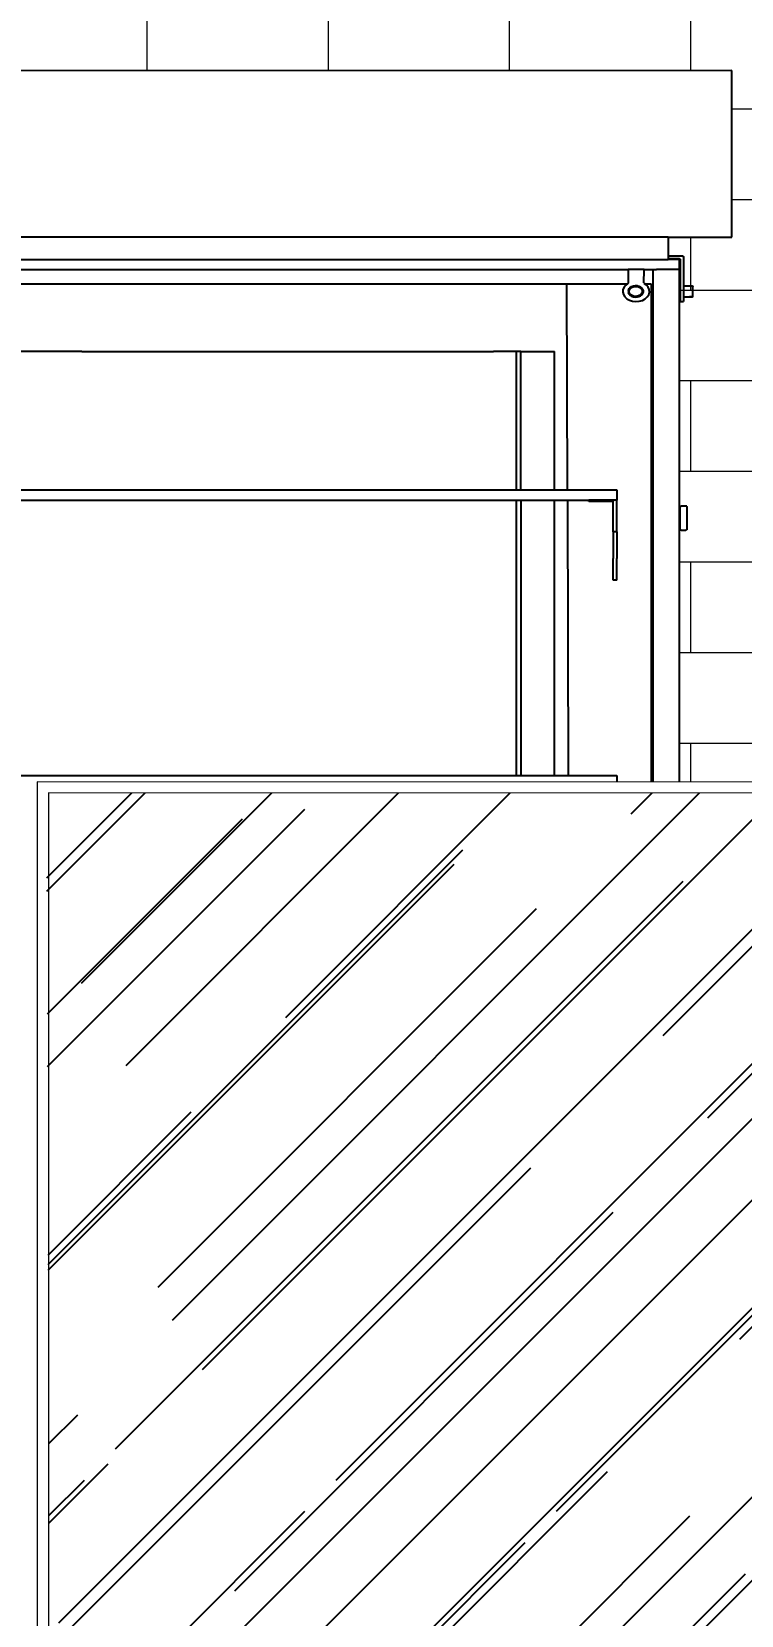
# Model space of a CAD drawing. Header units: millimetres. Extents: x 106699 to 122058, y 158555 to 162844.
# Drawn here: x 108315.5 to 108379.2, y 160267.6 to 160409.6 of the extents above; entities that cross this region are included whole.
import ezdxf

# ---------------------------------------------------------------- set-up
doc = ezdxf.new("R2010")
doc.units = ezdxf.units.MM
for name, color, linetype, lineweight in [('ahsap gorunus arka kalın', 43, 'Continuous', 9), ('cam gorunus on', 142, 'Continuous', 15), ('no3_yazı tefriş', 152, 'Continuous', 0)]:
    doc.layers.add(name, color=color, linetype=linetype, lineweight=lineweight)
doc.layers.add('S2000-002 Çizgi', color=7, linetype='Continuous')
doc.styles.get("Standard").update_dxf_attribs({"font": 'arial.ttf'})

# ---------------------------------------------------------------- blocks, each defined once
blk = doc.blocks.new('arka1')
at = {"layer": 'S2000-002 Çizgi', "color": 8, "true_color": 0x7a7a7a}
for p, q in [((117757.65, 157455.61), (117637.65, 157455.58)), ((117757.65, 157440.67), (117757.65, 157455.61)), ((117751.94, 157440.67), (117643.1, 157440.67)), ((117751.94, 157440.67), (117757.65, 157440.67)), ((117751.94, 157440.67), (117751.94, 157438.95)), ((117643.1, 157438.67), (117751.94, 157438.67)), ((117751.94, 157438.95), (117751.94, 157438.72)), ((117753.26, 157438.95), (117751.94, 157438.95)), ((117752.96, 157438.72), (117751.94, 157438.72)), ((117751.94, 157438.72), (117752.96, 157438.72)), ((117751.94, 157438.72), (117751.94, 157438.67)), ((117752.94, 157438.67), (117751.94, 157438.67)), ((117752.94, 157438.67), (117752.94, 157437.77)), ((117752.96, 157438.72), (117753.02, 157438.7)), ((117753.02, 157438.7), (117753.04, 157438.66)), ((117753.04, 157434.95), (117753.04, 157438.66)), ((117753.26, 157438.95), (117753.32, 157438.93)), ((117753.32, 157438.93), (117753.34, 157438.89)), ((117753.34, 157434.95), (117753.34, 157438.89)), ((117646.68, 157437.77), (117748.36, 157437.77)), ((117749.78, 157437.77), (117748.36, 157437.77)), ((117748.36, 157437.74), (117748.36, 157436.59)), ((117749.77, 157436.58), (117749.78, 157437.74)), ((117749.78, 157437.77), (117750.89, 157437.77)), ((117750.57, 157437.74), (117750.57, 157317.08)), ((117752.94, 157437.77), (117750.89, 157437.77)), ((117752.94, 157437.77), (117752.94, 157317.08)), ((117653.1, 157436.48), (117741.73, 157436.48)), ((117741.73, 157436.48), (117742.83, 157436.48)), ((117742.83, 157436.48), (117742.89, 157418)), ((117742.83, 157436.48), (117748.3, 157436.48)), ((117747.88, 157435.97), (117747.86, 157435.74)), ((117747.98, 157436.18), (117747.88, 157435.97)), ((117748.14, 157436.37), (117747.98, 157436.18)), ((117748.3, 157436.48), (117748.14, 157436.37)), ((117748.34, 157436.53), (117748.3, 157436.49)), ((117748.3, 157436.49), (117748.3, 157436.48)), ((117748.3, 157436.49), (117748.32, 157436.48)), ((117748.36, 157436.59), (117748.34, 157436.53)), ((117748.37, 157435.93), (117748.35, 157435.8)), ((117748.35, 157435.8), (117748.37, 157435.68)), ((117748.38, 157435.93), (117748.36, 157435.8)), ((117748.36, 157435.8), (117748.38, 157435.68)), ((117748.37, 157435.93), (117748.43, 157436.05)), ((117748.44, 157436.04), (117748.38, 157435.93)), ((117748.43, 157436.05), (117748.53, 157436.15)), ((117748.43, 157435.8), (117748.45, 157435.91)), ((117748.45, 157435.69), (117748.43, 157435.8)), ((117748.54, 157436.14), (117748.44, 157436.04)), ((117748.44, 157435.8), (117748.45, 157435.91)), ((117748.45, 157435.69), (117748.44, 157435.8)), ((117748.45, 157435.91), (117748.5, 157436.02)), ((117748.45, 157435.91), (117748.51, 157436.01)), ((117748.5, 157436.02), (117748.59, 157436.11)), ((117748.51, 157436.01), (117748.59, 157436.1)), ((117748.53, 157436.15), (117748.66, 157436.23)), ((117748.66, 157436.22), (117748.54, 157436.14)), ((117748.59, 157436.11), (117748.7, 157436.18)), ((117748.59, 157436.1), (117748.71, 157436.17)), ((117748.66, 157436.23), (117748.81, 157436.28)), ((117748.82, 157436.28), (117748.66, 157436.22)), ((117748.7, 157436.18), (117748.84, 157436.23)), ((117748.71, 157436.17), (117748.84, 157436.22)), ((117748.81, 157436.28), (117748.98, 157436.31)), ((117748.98, 157436.3), (117748.82, 157436.28)), ((117748.84, 157436.23), (117748.98, 157436.25)), ((117748.84, 157436.22), (117748.99, 157436.24)), ((117748.98, 157436.31), (117749.15, 157436.3)), ((117749.15, 157436.29), (117748.98, 157436.3)), ((117748.98, 157436.25), (117749.13, 157436.24)), ((117748.99, 157436.24), (117749.13, 157436.23)), ((117749.13, 157436.24), (117749.27, 157436.2)), ((117749.13, 157436.23), (117749.27, 157436.2)), ((117749.15, 157436.3), (117749.31, 157436.26)), ((117749.31, 157436.25), (117749.15, 157436.29)), ((117749.27, 157436.2), (117749.4, 157436.14)), ((117749.27, 157436.2), (117749.4, 157436.14)), ((117749.31, 157436.26), (117749.45, 157436.19)), ((117749.45, 157436.19), (117749.31, 157436.25)), ((117749.4, 157436.14), (117749.5, 157436.06)), ((117749.4, 157436.14), (117749.5, 157436.06)), ((117749.45, 157436.19), (117749.57, 157436.1)), ((117749.56, 157436.1), (117749.45, 157436.19)), ((117749.5, 157436.06), (117749.57, 157435.97)), ((117749.5, 157436.06), (117749.57, 157435.96)), ((117749.64, 157435.99), (117749.56, 157436.1)), ((117749.57, 157436.1), (117749.65, 157435.99)), ((117749.57, 157435.97), (117749.61, 157435.86)), ((117749.57, 157435.96), (117749.6, 157435.86)), ((117749.6, 157435.86), (117749.6, 157435.75)), ((117749.61, 157435.86), (117749.61, 157435.75)), ((117749.68, 157435.86), (117749.64, 157435.99)), ((117749.65, 157435.99), (117749.69, 157435.86)), ((117749.68, 157435.74), (117749.68, 157435.86)), ((117749.69, 157435.86), (117749.69, 157435.74)), ((117749.77, 157436.58), (117749.78, 157436.53)), ((117749.78, 157436.53), (117749.83, 157436.48)), ((117749.81, 157436.48), (117749.83, 157436.48)), ((117749.99, 157436.37), (117749.83, 157436.48)), ((117749.83, 157436.48), (117749.83, 157436.48)), ((117749.83, 157436.48), (117750.27, 157436.48)), ((117750.15, 157436.17), (117749.99, 157436.37)), ((117750.24, 157435.96), (117750.15, 157436.17)), ((117750.26, 157435.73), (117750.24, 157435.96)), ((117750.27, 157436.48), (117750.35, 157436.48)), ((117750.35, 157436.48), (117750.42, 157436.48)), ((117750.42, 157436.48), (117750.42, 157317.08)), ((117753.35, 157436.24), (117753.37, 157436.29)), ((117753.35, 157435.35), (117753.35, 157436.24)), ((117753.37, 157436.29), (117753.43, 157436.3)), ((117753.43, 157436.3), (117754.06, 157436.3)), ((117754.06, 157436.3), (117754.12, 157436.29)), ((117754.07, 157436.24), (117754.06, 157436.24)), ((117754.12, 157436.29), (117754.13, 157436.27)), ((117754.13, 157436.27), (117754.12, 157436.25)), ((117754.14, 157436.3), (117754.13, 157436.27)), ((117754.13, 157436.27), (117754.14, 157436.24)), ((117754.14, 157436.3), (117754.14, 157436.24)), ((117754.14, 157435.35), (117754.14, 157436.24)), ((117747.86, 157435.74), (117747.92, 157435.52)), ((117747.92, 157435.52), (117748.04, 157435.32)), ((117748.04, 157435.32), (117748.23, 157435.14)), ((117748.23, 157435.14), (117748.48, 157435.01)), ((117748.43, 157435.56), (117748.37, 157435.68)), ((117748.38, 157435.68), (117748.44, 157435.56)), ((117748.53, 157435.45), (117748.43, 157435.56)), ((117748.44, 157435.56), (117748.54, 157435.46)), ((117748.5, 157435.59), (117748.45, 157435.69)), ((117748.51, 157435.59), (117748.45, 157435.69)), ((117748.48, 157435.01), (117748.75, 157434.92)), ((117748.59, 157435.5), (117748.5, 157435.59)), ((117748.59, 157435.5), (117748.51, 157435.59)), ((117748.66, 157435.37), (117748.53, 157435.45)), ((117748.54, 157435.46), (117748.66, 157435.38)), ((117748.7, 157435.42), (117748.59, 157435.5)), ((117748.71, 157435.43), (117748.59, 157435.5)), ((117748.66, 157435.38), (117748.82, 157435.32)), ((117748.81, 157435.32), (117748.66, 157435.37)), ((117748.84, 157435.38), (117748.7, 157435.42)), ((117748.84, 157435.38), (117748.71, 157435.43)), ((117748.75, 157434.92), (117749.05, 157434.89)), ((117748.81, 157435.32), (117748.98, 157435.3)), ((117748.82, 157435.32), (117748.98, 157435.3)), ((117748.98, 157435.36), (117748.84, 157435.38)), ((117748.99, 157435.36), (117748.84, 157435.38)), ((117749.13, 157435.36), (117748.98, 157435.36)), ((117748.98, 157435.3), (117749.15, 157435.31)), ((117749.15, 157435.3), (117748.98, 157435.3)), ((117749.13, 157435.37), (117748.99, 157435.36)), ((117749.05, 157434.89), (117749.35, 157434.92)), ((117749.27, 157435.4), (117749.13, 157435.36)), ((117749.27, 157435.4), (117749.13, 157435.37)), ((117749.15, 157435.31), (117749.31, 157435.35)), ((117749.31, 157435.34), (117749.15, 157435.3)), ((117749.4, 157435.46), (117749.27, 157435.4)), ((117749.4, 157435.46), (117749.27, 157435.4)), ((117749.45, 157435.41), (117749.31, 157435.34)), ((117749.31, 157435.35), (117749.45, 157435.41)), ((117749.35, 157434.92), (117749.63, 157435)), ((117749.5, 157435.54), (117749.4, 157435.46)), ((117749.5, 157435.54), (117749.4, 157435.46)), ((117749.45, 157435.41), (117749.56, 157435.51)), ((117749.45, 157435.41), (117749.57, 157435.5)), ((117749.57, 157435.64), (117749.5, 157435.54)), ((117749.57, 157435.64), (117749.5, 157435.54)), ((117749.56, 157435.51), (117749.64, 157435.62)), ((117749.61, 157435.75), (117749.57, 157435.64)), ((117749.6, 157435.75), (117749.57, 157435.64)), ((117749.65, 157435.61), (117749.57, 157435.5)), ((117749.63, 157435), (117749.88, 157435.13)), ((117749.64, 157435.62), (117749.68, 157435.74)), ((117749.69, 157435.74), (117749.65, 157435.61)), ((117749.88, 157435.13), (117750.07, 157435.31)), ((117750.07, 157435.31), (117750.2, 157435.51)), ((117750.2, 157435.51), (117750.26, 157435.73)), ((117753.06, 157434.91), (117753.04, 157434.95)), ((117753.06, 157434.91), (117753.12, 157434.89)), ((117753.12, 157434.89), (117753.26, 157434.89)), ((117753.26, 157434.89), (117753.32, 157434.91)), ((117753.32, 157434.91), (117753.34, 157434.95)), ((117753.37, 157435.31), (117753.35, 157435.35)), ((117753.43, 157435.29), (117753.37, 157435.31)), ((117754.06, 157435.29), (117753.43, 157435.29)), ((117753.86, 157435.39), (117753.86, 157435.37)), ((117753.86, 157435.37), (117753.92, 157435.36)), ((117753.92, 157435.36), (117754.06, 157435.36)), ((117754.06, 157435.36), (117754.08, 157435.35)), ((117754.12, 157435.31), (117754.06, 157435.29)), ((117754.12, 157435.34), (117754.13, 157435.33)), ((117754.13, 157435.33), (117754.12, 157435.31)), ((117754.14, 157435.35), (117754.13, 157435.33)), ((117754.13, 157435.33), (117754.14, 157435.3)), ((117754.14, 157435.3), (117754.14, 157435.35)), ((117699.34, 157430.42), (117690.45, 157430.42)), ((117699.34, 157430.42), (117699.35, 157430.42)), ((117699.35, 157430.42), (117721.94, 157430.42)), ((117721.94, 157430.42), (117721.94, 157430.42)), ((117721.94, 157430.42), (117722.15, 157430.42)), ((117722.15, 157430.42), (117722.16, 157430.42)), ((117722.16, 157430.42), (117736.26, 157430.42)), ((117736.26, 157430.42), (117736.26, 157430.42)), ((117738.32, 157430.42), (117736.26, 157430.42)), ((117738.73, 157430.42), (117738.32, 157430.42)), ((117738.32, 157418), (117738.32, 157430.42)), ((117738.73, 157430.42), (117741.73, 157430.42)), ((117738.73, 157418), (117738.73, 157430.42)), ((117741.73, 157418), (117741.73, 157430.42)), ((117656.1, 157418), (117738.32, 157418)), ((117738.32, 157418), (117738.73, 157418)), ((117738.73, 157418), (117741.73, 157418)), ((117741.73, 157418), (117742.89, 157418)), ((117742.89, 157418), (117744.11, 157418)), ((117744.11, 157418), (117744.16, 157418)), ((117744.16, 157418), (117744.17, 157418)), ((117744.17, 157418), (117744.64, 157418)), ((117744.64, 157418), (117747.32, 157418)), ((117747.32, 157418), (117747.32, 157417.09)), ((117656.1, 157417.09), (117738.32, 157417.09)), ((117738.32, 157392.4), (117738.32, 157417.09)), ((117738.32, 157417.09), (117738.73, 157417.09)), ((117738.73, 157417.09), (117741.73, 157417.09)), ((117738.73, 157417.09), (117738.73, 157392.4)), ((117741.73, 157417.09), (117742.9, 157417.09)), ((117741.73, 157392.4), (117741.73, 157417.09)), ((117742.9, 157417.09), (117742.98, 157392.4)), ((117742.9, 157417.09), (117744.11, 157417.09)), ((117744.11, 157417.09), (117744.15, 157417.09)), ((117744.15, 157417.09), (117744.17, 157417.09)), ((117744.17, 157417.09), (117744.64, 157417.09)), ((117744.64, 157417.09), (117744.81, 157417.09)), ((117744.81, 157417.09), (117744.81, 157416.99)), ((117747.03, 157417.09), (117744.81, 157417.09)), ((117744.81, 157416.97), (117744.81, 157416.99)), ((117747.02, 157416.99), (117744.81, 157416.99)), ((117747.02, 157416.97), (117744.81, 157416.97)), ((117747.02, 157417.03), (117747.02, 157416.99)), ((117747.02, 157416.97), (117747.02, 157416.99)), ((117747.02, 157416.01), (117747.02, 157416.97)), ((117747.02, 157416.01), (117747.03, 157416.01)), ((117747.02, 157414.25), (117747.02, 157416.01)), ((117747.03, 157417.09), (117747.04, 157417.09)), ((117747.32, 157417.09), (117747.04, 157417.09)), ((117747.32, 157416.01), (117747.32, 157417.09)), ((117747.32, 157416.01), (117747.32, 157416.01)), ((117747.32, 157414.25), (117747.32, 157416.01)), ((117753.01, 157416.47), (117753.02, 157416.49)), ((117753.01, 157414.47), (117753.01, 157416.47)), ((117753.03, 157416.52), (117753.02, 157416.51)), ((117753.02, 157416.51), (117753.02, 157416.51)), ((117753.02, 157416.51), (117753.02, 157416.5)), ((117753.02, 157416.5), (117753.02, 157416.5)), ((117753.02, 157416.5), (117753.02, 157416.49)), ((117753.02, 157416.49), (117753.02, 157416.49)), ((117753.03, 157416.52), (117753.04, 157416.53)), ((117753.04, 157416.53), (117753.06, 157416.54)), ((117753.06, 157416.54), (117753.08, 157416.54)), ((117753.08, 157416.54), (117753.11, 157416.55)), ((117753.53, 157416.55), (117753.11, 157416.55)), ((117753.56, 157416.54), (117753.53, 157416.55)), ((117753.58, 157416.54), (117753.56, 157416.54)), ((117753.6, 157416.53), (117753.58, 157416.54)), ((117753.62, 157416.52), (117753.6, 157416.53)), ((117753.62, 157416.52), (117753.62, 157416.51)), ((117753.62, 157416.51), (117753.62, 157416.51)), ((117753.62, 157416.51), (117753.62, 157416.5)), ((117753.62, 157416.5), (117753.63, 157416.49)), ((117753.62, 157416.5), (117753.62, 157416.5)), ((117753.63, 157416.47), (117753.63, 157416.49)), ((117753.63, 157416.49), (117753.63, 157416.49)), ((117753.63, 157414.47), (117753.63, 157416.47)), ((117753.01, 157414.47), (117753.02, 157414.46)), ((117753.63, 157414.46), (117753.63, 157414.47)), ((117747.32, 157414.25), (117747.02, 157414.25)), ((117747.02, 157414.25), (117747.02, 157411.85)), ((117747.32, 157414.25), (117747.32, 157411.85)), ((117753.02, 157414.45), (117753.02, 157414.46)), ((117753.02, 157414.44), (117753.02, 157414.45)), ((117753.02, 157414.44), (117753.02, 157414.44)), ((117753.02, 157414.43), (117753.02, 157414.44)), ((117753.03, 157414.43), (117753.02, 157414.43)), ((117753.02, 157414.43), (117753.02, 157414.43)), ((117753.03, 157414.43), (117753.04, 157414.42)), ((117753.04, 157414.42), (117753.06, 157414.41)), ((117753.08, 157414.4), (117753.06, 157414.41)), ((117753.11, 157414.4), (117753.08, 157414.4)), ((117753.11, 157414.4), (117753.53, 157414.4)), ((117753.56, 157414.4), (117753.53, 157414.4)), ((117753.58, 157414.41), (117753.56, 157414.4)), ((117753.6, 157414.42), (117753.58, 157414.41)), ((117753.6, 157414.42), (117753.62, 157414.43)), ((117753.63, 157414.45), (117753.62, 157414.44)), ((117753.62, 157414.44), (117753.62, 157414.44)), ((117753.62, 157414.44), (117753.62, 157414.43)), ((117753.63, 157414.46), (117753.63, 157414.45)), ((117747.02, 157411.01), (117747.02, 157411.85)), ((117747.02, 157411.85), (117747.03, 157411.85)), ((117747.32, 157411.85), (117747.32, 157411.85)), ((117747.32, 157411.01), (117747.32, 157411.85)), ((117747.02, 157411.01), (117747.03, 157411.01)), ((117747.02, 157409.92), (117747.02, 157411.01)), ((117747.32, 157411.01), (117747.32, 157411.01)), ((117747.32, 157409.92), (117747.32, 157411.01)), ((117747.32, 157409.92), (117747.02, 157409.92)), ((117656.1, 157392.4), (117738.32, 157392.4)), ((117738.32, 157392.4), (117738.73, 157392.4)), ((117738.73, 157392.4), (117741.73, 157392.4)), ((117741.73, 157392.4), (117742.98, 157392.4)), ((117742.98, 157392.4), (117743.89, 157392.4)), ((117743.89, 157392.4), (117743.92, 157392.4)), ((117743.92, 157392.4), (117744.03, 157392.4)), ((117744.03, 157392.4), (117744.08, 157392.4)), ((117744.08, 157392.4), (117744.17, 157392.4)), ((117744.17, 157392.4), (117744.64, 157392.4)), ((117744.64, 157392.4), (117747.32, 157392.4)), ((117747.32, 157392.4), (117747.32, 157391.68)), ((117656.1, 157391.5), (117738.32, 157391.5)), ((117738.32, 157366.8), (117738.32, 157391.5)), ((117738.32, 157391.5), (117738.73, 157391.5)), ((117738.73, 157391.5), (117741.73, 157391.5)), ((117738.73, 157391.5), (117738.73, 157366.8)), ((117741.73, 157391.5), (117742.98, 157391.5)), ((117741.73, 157391.5), (117741.73, 157366.88)), ((117742.98, 157391.5), (117743.06, 157366.8)), ((117742.98, 157391.5), (117743.88, 157391.5)), ((117743.88, 157391.5), (117743.91, 157391.5)), ((117743.91, 157391.5), (117744.02, 157391.5)), ((117744.02, 157391.5), (117744.07, 157391.5)), ((117744.07, 157391.5), (117744.17, 157391.5)), ((117744.17, 157391.5), (117744.64, 157391.5)), ((117744.64, 157391.5), (117747.02, 157391.5)), ((117744.81, 157391.68), (117744.81, 157391.57)), ((117744.81, 157391.68), (117747.32, 157391.68)), ((117744.81, 157391.57), (117744.81, 157391.56)), ((117747.02, 157391.57), (117744.81, 157391.57)), ((117747.02, 157391.57), (117747.02, 157391.5)), ((117747.02, 157391.5), (117747.03, 157391.5)), ((117747.02, 157390.59), (117747.02, 157391.5)), ((117747.02, 157390.59), (117747.03, 157390.59)), ((117747.02, 157388.84), (117747.02, 157390.59)), ((117747.32, 157391.68), (117747.32, 157391.5)), ((117747.32, 157391.5), (117747.32, 157391.5)), ((117747.32, 157390.59), (117747.32, 157391.5)), ((117747.32, 157390.59), (117747.32, 157390.59)), ((117747.32, 157388.84), (117747.32, 157390.59)), ((117747.32, 157388.84), (117747.02, 157388.84)), ((117747.02, 157388.84), (117747.02, 157386.44)), ((117747.32, 157388.84), (117747.32, 157386.44)), ((117747.02, 157385.6), (117747.02, 157386.44)), ((117747.02, 157386.44), (117747.03, 157386.44)), ((117747.32, 157386.44), (117747.32, 157386.44)), ((117747.32, 157385.6), (117747.32, 157386.44)), ((117747.02, 157385.6), (117747.03, 157385.6)), ((117747.02, 157384.5), (117747.02, 157385.6)), ((117747.32, 157385.6), (117747.32, 157385.6)), ((117747.32, 157384.5), (117747.32, 157385.6)), ((117747.32, 157384.5), (117747.02, 157384.5)), ((117656.1, 157366.8), (117738.32, 157366.8)), ((117738.32, 157366.8), (117738.73, 157366.8)), ((117738.73, 157366.8), (117741.73, 157366.8)), ((117741.73, 157366.88), (117741.73, 157366.8)), ((117741.73, 157366.8), (117741.73, 157366.88)), ((117741.73, 157366.8), (117741.73, 157366.8)), ((117741.73, 157366.8), (117743.06, 157366.8)), ((117743.06, 157366.8), (117743.66, 157366.8)), ((117743.66, 157366.8), (117743.68, 157366.8)), ((117743.68, 157366.8), (117743.76, 157366.8)), ((117743.76, 157366.8), (117743.79, 157366.8)), ((117743.79, 157366.8), (117743.96, 157366.8)), ((117743.96, 157366.8), (117744.09, 157366.8)), ((117744.09, 157366.8), (117747.32, 157366.8)), ((117747.32, 157366.8), (117747.32, 157365.98)), ((117656.1, 157365.9), (117738.32, 157365.9)), ((117738.32, 157341.2), (117738.32, 157365.9)), ((117738.32, 157365.9), (117738.73, 157365.9)), ((117738.73, 157365.9), (117741.73, 157365.9)), ((117738.73, 157365.9), (117738.73, 157341.2)), ((117741.73, 157365.9), (117741.73, 157364.61)), ((117741.73, 157365.9), (117741.73, 157365.9)), ((117741.73, 157365.9), (117743.06, 157365.9)), ((117741.73, 157364.61), (117741.73, 157365.9)), ((117743.06, 157365.9), (117743.15, 157341.2)), ((117743.06, 157365.9), (117743.66, 157365.9)), ((117743.66, 157365.9), (117743.68, 157365.9)), ((117743.68, 157365.9), (117743.75, 157365.9)), ((117743.75, 157365.9), (117743.78, 157365.9)), ((117743.78, 157365.9), (117743.95, 157365.9)), ((117743.95, 157365.9), (117744.07, 157365.9)), ((117744.07, 157365.9), (117744.81, 157365.9)), ((117744.81, 157365.98), (117744.81, 157365.9)), ((117744.81, 157365.98), (117747.32, 157365.98)), ((117744.81, 157365.9), (117744.81, 157365.87)), ((117744.81, 157365.85), (117744.81, 157365.87)), ((117747.02, 157365.85), (117744.81, 157365.85)), ((117747.02, 157364.89), (117747.02, 157365.85)), ((117747.02, 157364.89), (117747.03, 157364.89)), ((117747.02, 157363.14), (117747.02, 157364.89)), ((117747.32, 157365.98), (117747.32, 157365.9)), ((117747.32, 157364.89), (117747.32, 157365.9)), ((117747.32, 157364.89), (117747.32, 157364.89)), ((117747.32, 157363.14), (117747.32, 157364.89)), ((117741.73, 157364.61), (117741.73, 157342.76)), ((117747.32, 157363.14), (117747.02, 157363.14)), ((117747.02, 157363.14), (117747.02, 157360.73)), ((117747.32, 157363.14), (117747.32, 157360.73)), ((117747.02, 157359.9), (117747.02, 157360.73)), ((117747.02, 157360.73), (117747.03, 157360.73)), ((117747.32, 157360.73), (117747.32, 157360.73)), ((117747.32, 157359.89), (117747.32, 157360.73)), ((117747.02, 157359.9), (117747.03, 157359.89)), ((117747.02, 157358.8), (117747.02, 157359.9)), ((117747.32, 157359.89), (117747.32, 157359.89)), ((117747.32, 157358.8), (117747.32, 157359.89)), ((117747.32, 157358.8), (117747.02, 157358.8)), ((117741.73, 157341.2), (117741.73, 157342.76)), ((117741.74, 157341.2), (117741.73, 157342.76)), ((117656.1, 157341.2), (117738.32, 157341.2)), ((117738.32, 157341.2), (117738.73, 157341.2)), ((117738.73, 157341.2), (117741.73, 157341.2)), ((117741.73, 157341.2), (117741.74, 157341.2)), ((117741.74, 157341.2), (117743.15, 157341.2)), ((117743.15, 157341.2), (117743.44, 157341.2)), ((117743.44, 157341.2), (117743.45, 157341.2)), ((117743.45, 157341.2), (117743.49, 157341.2)), ((117743.49, 157341.2), (117743.5, 157341.2)), ((117743.5, 157341.2), (117743.58, 157341.2)), ((117743.58, 157341.2), (117743.65, 157341.2)), ((117743.65, 157341.2), (117747.32, 157341.2)), ((117747.32, 157341.2), (117747.32, 157340.3)), ((117656.1, 157340.3), (117738.32, 157340.3)), ((117738.32, 157318.41), (117738.32, 157340.3)), ((117738.32, 157340.3), (117738.73, 157340.3)), ((117738.73, 157340.3), (117741.73, 157340.3)), ((117738.73, 157318.41), (117738.73, 157340.3)), ((117741.73, 157340.3), (117741.74, 157340.3)), ((117741.73, 157338.79), (117741.73, 157340.3)), ((117741.73, 157338.79), (117741.74, 157340.3)), ((117741.74, 157340.3), (117743.15, 157340.3)), ((117743.15, 157340.3), (117743.22, 157317.08)), ((117743.15, 157340.3), (117743.43, 157340.3)), ((117743.43, 157340.3), (117743.44, 157340.3)), ((117743.44, 157340.3), (117743.48, 157340.3)), ((117743.48, 157340.3), (117743.49, 157340.3)), ((117743.49, 157340.3), (117743.57, 157340.3)), ((117743.57, 157340.3), (117743.63, 157340.3)), ((117743.63, 157340.3), (117744.17, 157340.3)), ((117744.17, 157340.3), (117744.64, 157340.3)), ((117744.64, 157340.3), (117747.32, 157340.3)), ((117744.81, 157340.27), (117744.81, 157340.17)), ((117747.32, 157340.27), (117744.81, 157340.27)), ((117744.81, 157340.15), (117744.81, 157340.17)), ((117747.02, 157340.15), (117744.81, 157340.15)), ((117747.02, 157339.19), (117747.02, 157340.15)), ((117747.02, 157339.19), (117747.03, 157339.19)), ((117747.02, 157337.43), (117747.02, 157339.19)), ((117747.32, 157339.19), (117747.32, 157340.27)), ((117747.32, 157339.19), (117747.32, 157339.19)), ((117747.32, 157337.43), (117747.32, 157339.19)), ((117741.73, 157317.61), (117741.73, 157338.79)), ((117747.32, 157337.43), (117747.02, 157337.43)), ((117747.02, 157337.43), (117747.02, 157335.03)), ((117747.32, 157337.43), (117747.32, 157335.03)), ((117747.02, 157334.19), (117747.02, 157335.03)), ((117747.02, 157335.03), (117747.03, 157335.03)), ((117747.32, 157335.03), (117747.32, 157335.03)), ((117747.32, 157334.19), (117747.32, 157335.03)), ((117747.02, 157334.19), (117747.03, 157334.19)), ((117747.02, 157333.09), (117747.02, 157334.19)), ((117747.32, 157334.19), (117747.32, 157334.19)), ((117747.32, 157333.09), (117747.32, 157334.19)), ((117753.01, 157333.49), (117753.02, 157333.51)), ((117753.03, 157333.54), (117753.02, 157333.53)), ((117753.02, 157333.53), (117753.02, 157333.53)), ((117753.02, 157333.53), (117753.02, 157333.52)), ((117753.02, 157333.52), (117753.02, 157333.52)), ((117753.02, 157333.52), (117753.02, 157333.52)), ((117753.02, 157333.52), (117753.02, 157333.51)), ((117753.03, 157333.54), (117753.04, 157333.55)), ((117753.04, 157333.55), (117753.06, 157333.56)), ((117753.06, 157333.56), (117753.08, 157333.57)), ((117753.08, 157333.57), (117753.11, 157333.57)), ((117753.53, 157333.57), (117753.11, 157333.57)), ((117753.56, 157333.57), (117753.53, 157333.57)), ((117753.58, 157333.56), (117753.56, 157333.57)), ((117753.6, 157333.55), (117753.58, 157333.56)), ((117753.62, 157333.54), (117753.6, 157333.55)), ((117753.62, 157333.54), (117753.62, 157333.53)), ((117753.62, 157333.53), (117753.62, 157333.53)), ((117753.62, 157333.53), (117753.62, 157333.52)), ((117753.62, 157333.52), (117753.62, 157333.52)), ((117753.62, 157333.52), (117753.63, 157333.52)), ((117753.63, 157333.52), (117753.63, 157333.51)), ((117753.63, 157333.49), (117753.63, 157333.51)), ((117747.32, 157333.09), (117747.02, 157333.09)), ((117753.01, 157331.49), (117753.01, 157333.49)), ((117753.63, 157331.49), (117753.63, 157333.49)), ((117753.01, 157331.49), (117753.02, 157331.48)), ((117753.02, 157331.47), (117753.02, 157331.48)), ((117753.02, 157331.46), (117753.02, 157331.47)), ((117753.02, 157331.46), (117753.02, 157331.46)), ((117753.02, 157331.45), (117753.02, 157331.46)), ((117753.02, 157331.46), (117753.02, 157331.46)), ((117753.03, 157331.45), (117753.02, 157331.45)), ((117753.03, 157331.45), (117753.04, 157331.44)), ((117753.04, 157331.44), (117753.06, 157331.43)), ((117753.08, 157331.42), (117753.06, 157331.43)), ((117753.11, 157331.42), (117753.08, 157331.42)), ((117753.11, 157331.42), (117753.53, 157331.42)), ((117753.53, 157331.42), (117753.56, 157331.42)), ((117753.58, 157331.43), (117753.56, 157331.42)), ((117753.6, 157331.44), (117753.58, 157331.43)), ((117753.6, 157331.44), (117753.62, 157331.45)), ((117753.63, 157331.47), (117753.62, 157331.46)), ((117753.62, 157331.46), (117753.62, 157331.46)), ((117753.62, 157331.46), (117753.62, 157331.45)), ((117753.63, 157331.48), (117753.63, 157331.49)), ((117753.63, 157331.48), (117753.63, 157331.47)), ((117738.32, 157317.08), (117738.32, 157318.41)), ((117738.73, 157318.41), (117738.73, 157317.08)), ((117738.32, 157317.08), (117656.1, 157317.08)), ((117738.73, 157317.08), (117738.32, 157317.08)), ((117741.73, 157317.08), (117738.73, 157317.08)), ((117741.73, 157317.61), (117741.74, 157317.61)), ((117741.73, 157317.42), (117741.73, 157317.61)), ((117741.73, 157317.08), (117741.73, 157317.42)), ((117741.74, 157317.08), (117741.73, 157317.42)), ((117741.74, 157317.08), (117741.73, 157317.08)), ((117743.22, 157317.08), (117741.74, 157317.08)), ((117743.23, 157317.08), (117743.22, 157317.08)), ((117743.23, 157317.08), (117743.23, 157317.08)), ((117750.27, 157317.08), (117743.23, 157317.08)), ((117750.35, 157317.08), (117750.27, 157317.08)), ((117750.42, 157317.08), (117750.35, 157317.08)), ((117750.57, 157317.08), (117750.42, 157317.08)), ((117750.89, 157317.08), (117750.57, 157317.08)), ((117752.94, 157317.08), (117750.89, 157317.08)), ((117757.65, 157317.08), (117752.94, 157317.08)), ((117757.65, 157317.08), (117757.65, 157265.18))]:
    blk.add_line(p, q, dxfattribs=at)
blk = doc.blocks.new('A$C70e59874')
h = blk.add_hatch()
h.set_pattern_fill('AR-RROOF', color=252, scale=12, angle=45)
h.set_pattern_definition([(45, (-26564.107, 12656.919), (10.1823376, 27.1529004), [180, -24, 60, -12]), (45, (-26557.064, 12672.447), (-19.770706, 2.800143), [36, -3.96, 72, -9]), (45, (-26567.077, 12668.3744), (38.4383246, 49.8086017), [96, -16.8, 48, -12])])
h.paths.add_polyline_path([(118.68, 67.01), (-29.16, 67.01), (-28.84, -22.5), (119, -22.5)])
at = {"layer": 'cam gorunus on', "elevation": -6.17}
for points in [[(120, -22.5), (120, 67.99), (-30, 68.02), (-30, -22.47)], [(119, -22.5), (119, 66.99), (-29, 67.02), (-29, -22.5)]]:
    blk.add_lwpolyline(points, dxfattribs=at)
at = {"layer": 'no3_yazı tefriş', "color": 3, "insert": (43.98, 33.82, -6.08), "char_height": 5, "width": 105.5846, "attachment_point": 1}
blk.add_mtext('{\\fManrope Light|b0|i0|c0|p2;PAST\\fManrope Light|b0|i0|c162|p2;A DOLABI^J\\fManrope Light|b0|i0|c0|p2;+4 C°}', dxfattribs=at)
blk = doc.blocks.new('A$C7eb7b2a8')
blk.add_blockref('A$C70e59874', (529, 69, 6.17))

msp = doc.modelspace()

# ---------------------------------------------------------------- hatches: boundary and pattern name
at = {"layer": 'ahsap gorunus arka kalın', "true_color": 0xc3d8cc}
h = msp.add_hatch(dxfattribs=at)
h.set_pattern_fill('AR-B816', color=254, scale=0.04)
h.set_pattern_definition([(0, (-14390.673, 459.902), (0, 8.128), []), (90, (-14390.673, 459.902), (-8.128, 8.128), [8.128, -8.128])])
h.paths.add_polyline_path([(108737.22, 160454.37), (108736.19, 160454.37), (108736.19, 160455.37), (108667.22, 160455.37), (108667.22, 160296.53), (108667.52, 160296.82), (108671.16, 160296.82), (108671.16, 160378.32), (108673.7, 160378.32), (108731.63, 160378.32), (108734.27, 160378.32), (108734.27, 160363.96), (108734.27, 160354.82), (108737.22, 160354.82), (108737.22, 160378.82), (108735.72, 160378.82), (108735.5, 160378.82), (108735.41, 160378.82), (108735.33, 160378.82), (108735.22, 160378.82), (108735.22, 160380.35), (108734.62, 160381.64), (108733.96, 160382.91), (108733.26, 160384.15), (108732.5, 160385.35), (108731.69, 160386.53), (108730.84, 160387.67), (108729.93, 160388.77), (108728.99, 160389.83), (108727.99, 160390.86), (108726.96, 160391.84), (108725.89, 160392.77), (108724.78, 160393.67), (108723.63, 160394.51), (108722.45, 160395.3), (108721.23, 160396.05), (108719.99, 160396.74), (108718.71, 160397.38), (108717.42, 160397.97), (108716.09, 160398.5), (108714.75, 160398.98), (108713.39, 160399.4), (108712.01, 160399.77), (108710.62, 160400.07), (108709.22, 160400.32), (108708.76, 160400.32), (108708.35, 160400.58), (108708.18, 160401.07), (108708.35, 160401.56), (108708.76, 160401.82), (108707.47, 160401.82), (108706.73, 160401.82), (108706.71, 160402.21), (108706.28, 160402.29), (108706.07, 160402.58), (108705.95, 160403.26), (108705.9, 160403.48), (108705.79, 160403.61), (108705.92, 160403.43), (108705.96, 160403.2), (108706.05, 160402.71), (108706.15, 160402.48), (108706.17, 160402.45), (108706.22, 160402.39), (108706.27, 160402.35), (108706.33, 160402.31), (108706.4, 160402.28), (108706.46, 160402.26), (108706.53, 160402.24), (108706.6, 160402.24), (108706.71, 160402.24), (108706.72, 160402), (108706.73, 160401.95), (108706.75, 160401.9), (108706.76, 160401.88), (108706.78, 160401.86), (108706.8, 160401.85), (108706.82, 160401.83), (108706.85, 160401.83), (108706.49, 160401.82), (108704.89, 160404.82), (108735.47, 160404.82), (108735.5, 160404.82), (108735.61, 160404.82), (108737.22, 160404.82)])
h.paths.add_polyline_path([(108705.79, 160403.62), (108705.72, 160403.69), (108705.84, 160403.57), (108705.9, 160403.42), (108705.88, 160403.47)], flags=17)
h.paths.add_polyline_path([(108705.29, 160404.18), (108705.39, 160404.01), (108705.31, 160404.18)], flags=17)
h.paths.add_polyline_path([(108705.35, 160404.09), (108705.45, 160403.88), (108705.6, 160403.79), (108705.42, 160403.92)], flags=17)
edge = h.paths.add_edge_path()
edge.add_line((108667.22, 160455.37), (108585.82, 160455.37))
edge.add_line((108585.82, 160455.37), (108585.82, 160215.32))
edge.add_line((108585.82, 160215.32), (108667.22, 160215.32))
edge.add_line((108667.22, 160215.32), (108667.22, 160281.92))
edge.add_line((108667.22, 160281.92), (108664.77, 160281.92))
edge.add_arc((108669.22, 160281.04), 4.53, 116.1925, 168.8129, ccw=False)
edge.add_line((108667.22, 160285.1), (108667.22, 160294.82))
edge.add_line((108667.22, 160294.82), (108667.22, 160296.53))
edge.add_line((108667.22, 160296.53), (108667.22, 160296.53))
edge.add_line((108667.22, 160296.53), (108667.22, 160455.37))
h.paths.add_polyline_path([(108585.82, 160455.37), (108585.03, 160455.37), (108585.03, 160454.57), (108585.03, 160354.57), (108380.22, 160354.57), (108380.22, 160454.57), (108380.22, 160455.37), (108257.22, 160455.37), (108257.22, 160215.32), (108262.4, 160215.32), (108262.4, 160215.69), (108262.23, 160215.69), (108258.34, 160215.69), (108258.34, 160215.83), (108258.34, 160267.57), (108258.34, 160267.59), (108262.77, 160267.59), (108262.77, 160281.94), (108262.62, 160281.93), (108262.1, 160281.93), (108262.1, 160284.08), (108262.77, 160284.08), (108262.77, 160364.92), (108262.62, 160364.91), (108262.1, 160364.91), (108262.1, 160367.06), (108262.77, 160367.06), (108262.77, 160385.44), (108262.53, 160385.38), (108262.46, 160385.4), (108262.6, 160385.4), (108262.66, 160385.42), (108262.68, 160385.46), (108262.68, 160389.23), (108263.77, 160389.23), (108263.77, 160389.46), (108263.77, 160391.18), (108258.32, 160391.15), (108258.32, 160406.09), (108378.32, 160406.12), (108378.32, 160391.18), (108372.61, 160391.18), (108372.61, 160389.23), (108373.71, 160389.23), (108373.71, 160385.46), (108373.73, 160385.42), (108373.86, 160385.38), (108373.93, 160385.4), (108373.61, 160385.4), (108373.61, 160367.02), (108373.76, 160367.06), (108374.3, 160367.06), (108374.3, 160364.91), (108373.61, 160364.91), (108373.61, 160284.04), (108373.76, 160284.08), (108374.3, 160284.08), (108374.3, 160281.93), (108373.61, 160281.93), (108373.61, 160267.59), (108378.32, 160267.59), (108378.32, 160215.69), (108374.45, 160215.69), (108374.45, 160215.32), (108380.22, 160215.32), (108380.22, 160217.32), (108380.23, 160292.82), (108380.22, 160292.82), (108380.22, 160294.78), (108380.02, 160294.91), (108380.02, 160295.02), (108380.03, 160294.97), (108380.04, 160294.93), (108380.07, 160294.89), (108380.1, 160294.86), (108380.14, 160294.84), (108380.18, 160294.82), (108380.22, 160294.82), (108585.02, 160294.82), (108585.02, 160296.82), (108583.22, 160296.82), (108583.07, 160296.82), (108583.03, 160296.82), (108583.02, 160296.82), (108583.02, 160306.82), (108380.42, 160306.82), (108380.38, 160306.81), (108380.24, 160306.76), (108380.23, 160306.66), (108380.28, 160306.8), (108380.42, 160306.82), (108583.22, 160306.82), (108585.02, 160306.82), (108585.02, 160296.82), (108585.02, 160294.82), (108585.02, 160292.82), (108585.03, 160292.82), (108585.02, 160217.32), (108585.02, 160215.32), (108585.02, 160215.32), (108585.82, 160215.32)])
h.paths.add_polyline_path([(108380.22, 160296.85), (108380.17, 160296.82), (108380.22, 160296.82)], flags=16)
h.paths.add_polyline_path([(108380.04, 160296.76), (108380.03, 160296.66), (108380.08, 160296.8), (108380.18, 160296.81)], flags=16)
h.paths.add_polyline_path([(108374.81, 160386.81), (108374.81, 160386.81), (108374.81, 160386.81)], flags=16)
h.paths.add_polyline_path([(108374.02, 160385.8), (108374.02, 160386.75), (108374.01, 160389.4), (108374.01, 160385.8)], flags=16)
h.paths.add_polyline_path([(108374.73, 160385.87), (108374.81, 160385.85), (108374.81, 160385.87)], flags=16)
h.paths.add_polyline_path([(108261.57, 160385.8), (108261.57, 160385.81), (108261.57, 160385.8)], flags=16)
h.paths.add_polyline_path([(108262.38, 160386.81), (108262.36, 160386.81), (108262.36, 160385.86), (108262.38, 160385.46)], flags=16)
h.paths.add_polyline_path([(108261.57, 160386.75), (108261.57, 160386.81), (108261.59, 160386.78)], flags=16)
h.paths.add_polyline_path([(108257.22, 160455.37), (108190.82, 160455.37), (108190.82, 160215.32), (108257.22, 160215.32)])
h.paths.add_polyline_path([(108190.82, 160455.37), (108190.23, 160455.37), (108190.23, 160454.37), (108190.23, 160354.37), (108012.22, 160354.37), (107947.33, 160354.37), (107947.11, 160354.37), (107882.22, 160354.37), (107877.22, 160354.37), (107877.22, 160306.82), (107879.02, 160306.82), (107932.62, 160306.82), (108041.98, 160306.82), (108041.98, 160313.13), (108042, 160313.13), (108042, 160315.28), (108042, 160315.27), (108042.01, 160315.26), (108042.01, 160315.25), (108042.15, 160315.23), (108042.17, 160315.23), (108042.32, 160315.23), (108042.33, 160315.23), (108042.35, 160315.23), (108042.58, 160315.23), (108042.59, 160315.23), (108042.61, 160315.23), (108042.91, 160315.23), (108042.91, 160315.23), (108043.27, 160315.23), (108043.64, 160315.23), (108043.99, 160315.23), (108044, 160315.23), (108044.3, 160315.23), (108044.31, 160315.23), (108044.32, 160315.23), (108044.56, 160315.23), (108044.57, 160315.23), (108044.82, 160315.27), (108044.9, 160315.16), (108044.9, 160313.09), (108044.88, 160313.09), (108044.88, 160306.82), (108127.16, 160306.82), (108188.38, 160306.81), (108188.43, 160306.82), (108190.23, 160306.82), (108190.23, 160296.82), (108190.23, 160294.82), (108190.23, 160292.82), (108190.22, 160217.32), (108190.22, 160215.32), (108190.22, 160215.32), (108190.82, 160215.32)])
h.paths.add_polyline_path([(108044.9, 160315.28), (108044.89, 160315.18), (108044.9, 160315.16)], flags=16)
h.paths.add_polyline_path([(108044.9, 160317.85), (108044.85, 160317.85), (108044.9, 160317.85)], flags=16)
h.paths.add_polyline_path([(108052.68, 160315.89), (108051.78, 160315.89), (108051.76, 160315.89), (108051.75, 160315.89), (108051.73, 160315.88), (108051.73, 160315.87), (108051.72, 160315.86), (108051.72, 160315.85), (108051.72, 160315.59), (108051.72, 160315.58), (108051.72, 160315.58), (108051.72, 160315.57), (108051.72, 160315.57), (108051.73, 160315.57), (108051.73, 160315.56), (108051.74, 160315.56), (108051.74, 160315.56), (108051.75, 160315.56), (108051.75, 160315.55), (108051.76, 160315.55), (108051.98, 160315.55), (108051.98, 160315.23), (108051.98, 160313.95), (108051.66, 160313.95), (108050.75, 160313.95), (108050.43, 160313.95), (108050.43, 160315.18), (108050.43, 160315.55), (108050.64, 160315.55), (108050.65, 160315.55), (108050.66, 160315.55), (108050.66, 160315.56), (108050.67, 160315.56), (108050.67, 160315.56), (108050.68, 160315.56), (108050.68, 160315.57), (108050.68, 160315.57), (108050.69, 160315.57), (108050.69, 160315.58), (108050.69, 160315.58), (108050.69, 160315.59), (108050.69, 160315.85), (108050.69, 160315.86), (108050.68, 160315.87), (108050.67, 160315.88), (108050.66, 160315.89), (108050.65, 160315.89), (108050.63, 160315.89), (108051.74, 160315.89), (108052.63, 160315.89), (108052.64, 160315.9), (108052.65, 160315.9), (108052.66, 160315.91), (108052.67, 160315.92), (108052.67, 160315.93), (108052.68, 160315.94), (108052.68, 160317.14), (108052.67, 160317.16), (108052.67, 160317.17), (108052.66, 160317.18), (108052.65, 160317.19), (108052.64, 160317.19), (108052.63, 160317.19), (108044.9, 160317.19), (108044.9, 160317.81), (108044.9, 160317.82), (108044.9, 160317.83), (108044.89, 160317.84), (108044.88, 160317.85), (108044.83, 160317.87), (108044.83, 160317.85), (108044.9, 160317.85), (108044.9, 160317.24), (108044.91, 160317.23), (108044.91, 160317.22), (108044.92, 160317.21), (108044.93, 160317.2), (108044.94, 160317.19), (108044.95, 160317.19), (108052.68, 160317.19)], flags=16)
h.paths.add_polyline_path([(108051.55, 160315.55), (108051.51, 160315.55), (108051.5, 160315.55), (108051.48, 160315.55), (108051.47, 160315.55), (108050.94, 160315.55), (108050.93, 160315.55), (108050.91, 160315.55), (108050.9, 160315.55), (108050.86, 160315.55), (108051.47, 160315.55)], flags=0)
h.paths.add_polyline_path([(108050.26, 160318.47), (108050.14, 160318.39), (108050.12, 160318.38), (108049.62, 160318.07), (108049.53, 160318.07), (108049.55, 160318.07), (108049.56, 160318.07), (108049.59, 160318.08), (108049.62, 160318.09), (108049.65, 160318.1), (108049.68, 160318.11), (108049.69, 160318.12), (108049.7, 160318.12), (108049.71, 160318.13), (108050.19, 160318.42), (108050.2, 160318.43), (108050.21, 160318.44), (108050.23, 160318.46), (108050.23, 160318.47), (108050.25, 160318.5), (108050.25, 160318.51), (108050.25, 160318.53), (108050.26, 160318.54), (108050.26, 160318.83), (108050.25, 160318.85), (108050.25, 160318.86), (108050.24, 160318.87), (108050.23, 160318.88), (108050.22, 160318.88), (108050.21, 160318.88), (108044.81, 160318.88), (108042.05, 160318.88), (108042.04, 160318.88), (108042.03, 160318.88), (108042.02, 160318.87), (108042.01, 160318.86), (108042, 160318.85), (108042, 160318.83), (108042, 160317.94), (108042, 160317.93), (108042.01, 160317.92), (108042.02, 160317.91), (108042.03, 160317.9), (108042.04, 160317.89), (108042.05, 160317.89), (108042.08, 160317.89), (108042.08, 160317.85), (108042.05, 160317.85), (108042.04, 160317.85), (108042.03, 160317.85), (108042.02, 160317.84), (108042, 160317.82), (108042, 160318.88), (108044.81, 160318.88), (108050.26, 160318.88)], flags=16)
h.paths.add_polyline_path([(107877.22, 160455.37), (107817.01, 160455.37), (107817.01, 160215.32), (107877.22, 160215.32)])

# ---------------------------------------------------------------- block references
at = {"layer": 'S2000-002 Çizgi'}
msp.add_blockref('arka1', (-9379.33, 2950.51), dxfattribs=at)

# ---------------------------------------------------------------- next in the draw order: wipeouts: each hides what was drawn before it
msp.add_wipeout([(107817.01, 160205.32), (107817.01, 160296.69), (108222.01, 160296.82), (108223.01, 160296.82), (108223.01, 160342.37), (108466.01, 160342.31), (108479.01, 160342.82), (108510.02, 160342.82), (108514.51, 160342.32), (108514.51, 160283.43), (108551.71, 160283.32), (108552.05, 160283.29), (108552.01, 160283.02), (108552.01, 160281.32), (108551.01, 160281.32), (108551.01, 160215.32), (108542.49, 160215.32), (108542.49, 160205.32)]).dxf.layer = 'S2000-002 Çizgi'

# ---------------------------------------------------------------- next in the draw order: block references
msp.add_blockref('A$C7eb7b2a8', (107817.01, 160205.32), dxfattribs=at)

doc.saveas('drawing.dxf')
